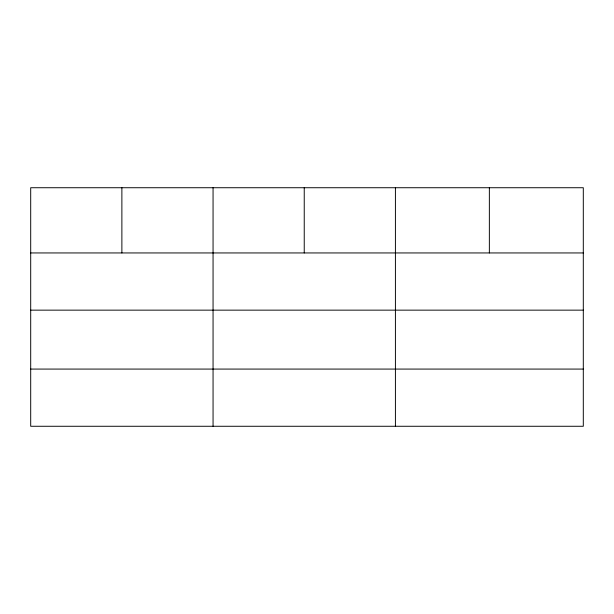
<?xml version="1.0" encoding="UTF-8"?>
<svg xmlns="http://www.w3.org/2000/svg" width="614" height="614" viewBox="0 0 614 614"><rect width="100%" height="100%" fill="white"/><g stroke="black" fill="none" stroke-linecap="round" stroke-linejoin="round"><path stroke-width="0.92" d="M583.3 310.147L583.3 187.73L30.7 187.73L30.7 426.269L583.3 426.269L583.3 310.147L30.7 310.147M30.7 252.945L583.3 252.945M30.7 369.075L583.3 369.075M489.358 187.73L489.358 252.945M395.416 187.73L395.416 426.269M304.237 187.73L304.237 252.945M213.058 187.73L213.058 426.269M121.879 187.73L121.879 252.945"/></g></svg>
